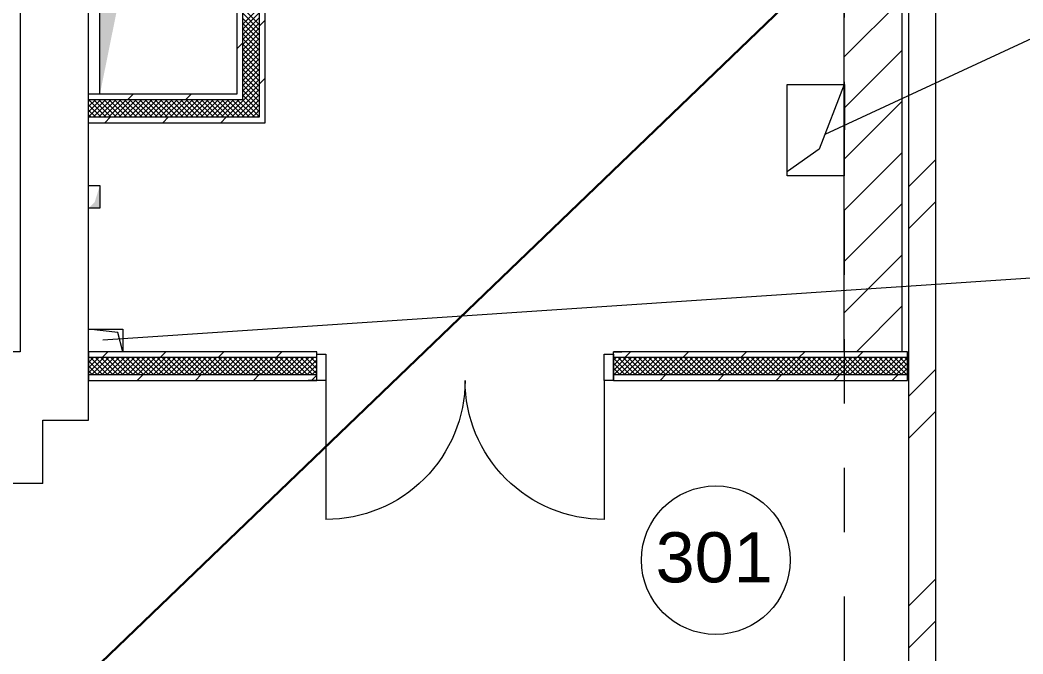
# Model space of a CAD drawing. Header units: millimetres. Extents: x -164867 to 807677, y -316775 to 513985.
# Drawn here: x 522387 to 526783, y 262729 to 265509 of the extents above; entities that cross this region are included whole.
import ezdxf
from ezdxf import colors
from ezdxf.entities.mleader import LeaderData, LeaderLine
from ezdxf.math import Vec2, Vec3

# ---------------------------------------------------------------- set-up
doc = ezdxf.new("R2010")
doc.units = ezdxf.units.MM
doc.linetypes.add('Штриховая', pattern=[564.444447, 282.222223, -282.222223])
for name, color, linetype, lineweight in [('!ДВ', 200, 'Continuous', 30), ('E_Позначення', 7, 'Continuous', 15), ('E_Розп. мережі', 5, 'Continuous', 30), ('E_Щити', 1, 'Continuous', 50)]:
    doc.layers.add(name, color=color, linetype=linetype, lineweight=lineweight)
for name, color, linetype in [('51312000', 7, 'Continuous'), ('перегородки', 7, 'Continuous'), ('Экспликация', 7, 'Continuous')]:
    doc.layers.add(name, color=color, linetype=linetype)
doc.styles.add('ГОСТ 2.304', font='isocpeui.ttf')
doc.styles.add('СГЕНЕРИР_СТИЛЬ_1', font='arial.ttf')

# ---------------------------------------------------------------- blocks, each defined once
blk = doc.blocks.new('+9450')
at = {"layer": '!ДВ', "linetype": 'Continuous', "lineweight": 20}
for points in [[(3436.3, 3250), (3578.6, 3955.4), (4036.3, 4150), (3436.3, 4150)], [(3386.5, 2750), (3413.4, 2776.9), (3436.5, 2850), (3436.5, 2750)]]:
    blk.add_hatch(color=7, dxfattribs=at).paths.add_polyline_path(points)
at = {"layer": '!ДВ', "color": 7, "linetype": 'Continuous', "lineweight": 20}
for p, q in [((3436.3, 3250), (3436.3, 4150)), ((4036.3, 4150), (4036.3, 3250)), ((4036.3, 3250), (3436.3, 3250))]:
    blk.add_line(p, q, dxfattribs=at)
at = {"layer": '!ДВ', "color": 7, "linetype": 'Continuous', "lineweight": 18}
for p, q in [((3386.5, 2850), (3436.5, 2850)), ((3386.5, 2750), (3386.5, 2850)), ((3436.5, 2850), (3436.5, 2750)), ((3436.5, 2750), (3386.5, 2750))]:
    blk.add_line(p, q, dxfattribs=at)
at = {"color": 253, "linetype": 'Штриховая', "lineweight": 18}
blk.add_line((6700, 200), (6700, 8745), dxfattribs=at)
at = {"layer": '51312000', "color": 7, "linetype": 'Continuous', "lineweight": 20}
for p, q in [((3086.5, 7072.2), (3086.5, 2120.1)), ((3386.5, 1820.1), (3386.5, 7072.2)), ((3086.5, 2120.1), (146.3, 2120.1)), ((3186.5, 1542.9), (3186.5, 1820.1)), ((3186.5, 1820.1), (3386.5, 1820.1)), ((3186.5, 1542.9), (2886.5, 1542.9)), ((3186.5, 1542.9), (2886.5, 1542.9))]:
    blk.add_line(p, q, dxfattribs=at)
at = {"layer": 'перегородки', "color": 7, "linetype": 'Continuous', "lineweight": 20}
for p, q in [((7100, -25), (7100, 8450)), ((6980, 8300), (6980, 200)), ((4386.8, 2120), (3386.5, 2120)), ((3386.5, 2120), (3386.5, 1995)), ((4386.8, 2120), (4349.8, 2120)), ((4386.8, 2120), (4349.8, 2120)), ((4386.8, 2120), (4349.8, 2120)), ((4386.8, 2110), (4386.8, 2120)), ((4386.8, 2110), (4386.8, 2120)), ((4386.8, 2110), (4386.8, 2120)), ((5686.8, 2120), (5723.8, 2120)), ((5686.8, 2110), (5686.8, 2120)), ((6976.8, 2120), (5686.8, 2120)), ((5686.8, 2110), (5686.8, 2120)), ((5686.8, 2110), (5686.8, 2120)), ((5686.8, 2120), (5723.8, 2120)), ((5686.8, 2120), (5723.8, 2120)), ((6976.8, 1995), (6976.8, 2120)), ((4386.8, 2095), (4386.8, 2110)), ((4386.8, 2095), (4386.8, 2110)), ((4386.8, 2095), (4386.8, 2110)), ((4386.8, 2020), (4386.8, 2095)), ((4386.8, 2020), (4386.8, 2095)), ((4386.8, 2020), (4386.8, 2095)), ((5686.8, 2095), (5686.8, 2110)), ((5686.8, 2095), (5686.8, 2110)), ((5686.8, 2095), (5686.8, 2110)), ((5686.8, 2020), (5686.8, 2095)), ((5686.8, 2020), (5686.8, 2095)), ((5686.8, 2020), (5686.8, 2095)), ((3386.5, 1995), (4386.8, 1995)), ((4386.8, 1995), (4349.8, 1995)), ((4386.8, 1995), (4349.8, 1995)), ((4386.8, 1995), (4349.8, 1995)), ((4386.8, 1995), (4386.8, 2020)), ((4386.8, 1995), (4386.8, 2020)), ((4386.8, 1995), (4386.8, 2020)), ((4426.8, 1995), (4426.8, 1385)), ((5646.8, 1995), (5646.8, 1385)), ((5686.8, 1995), (5686.8, 2020)), ((5686.8, 1995), (5686.8, 2020)), ((5686.8, 1995), (5686.8, 2020)), ((5686.8, 1995), (5723.8, 1995)), ((5686.8, 1995), (6976.8, 1995)), ((5686.8, 1995), (5723.8, 1995)), ((5686.8, 1995), (5723.8, 1995))]:
    blk.add_line(p, q, dxfattribs=at)
at = {"layer": 'перегородки', "color": 7, "linetype": 'Continuous', "lineweight": 18}
for p, q in [((4136.3, 3150), (4136.3, 5370)), ((4161.3, 3125), (4161.3, 5395)), ((4061.3, 5295), (4061.3, 3225)), ((4036.3, 5270), (4036.3, 3250)), ((4061.3, 3555.8), (4136.3, 3630.8)), ((4136.3, 3553.6), (4061.3, 3628.6)), ((4061.3, 3533.3), (4136.3, 3608.3)), ((4136.3, 3531.1), (4061.3, 3606.1)), ((4061.3, 3510.9), (4136.3, 3585.9)), ((4136.3, 3508.7), (4061.3, 3583.7)), ((4061.3, 3488.4), (4136.3, 3563.4)), ((4136.3, 3486.2), (4061.3, 3561.2)), ((4136.3, 3549.3), (4161.3, 3574.3)), ((4061.3, 3466), (4136.3, 3541)), ((4136.3, 3463.8), (4061.3, 3538.8)), ((4061.3, 3443.5), (4136.3, 3518.5)), ((4036.3, 3449.3), (4061.3, 3474.3)), ((4136.3, 3441.3), (4061.3, 3516.3)), ((4061.3, 3421.1), (4136.3, 3496.1)), ((4136.3, 3418.9), (4061.3, 3493.9)), ((4061.3, 3398.6), (4136.3, 3473.6)), ((4136.3, 3396.4), (4061.3, 3471.4)), ((4061.3, 3376.2), (4136.3, 3451.2)), ((4136.3, 3374), (4061.3, 3449)), ((4061.3, 3353.7), (4136.3, 3428.7)), ((4136.3, 3351.5), (4061.3, 3426.5)), ((4061.3, 3331.3), (4136.3, 3406.3)), ((4136.3, 3329.1), (4061.3, 3404.1)), ((4061.3, 3308.8), (4136.3, 3383.8)), ((4136.3, 3306.6), (4061.3, 3381.6)), ((4061.3, 3286.4), (4136.3, 3361.4)), ((4136.3, 3284.2), (4061.3, 3359.2)), ((4061.3, 3263.9), (4136.3, 3338.9)), ((4136.3, 3261.7), (4061.3, 3336.7)), ((4061.3, 3241.5), (4136.3, 3316.5)), ((4136.3, 3239.3), (4061.3, 3314.3)), ((4136.3, 3294.7), (4161.3, 3319.7)), ((4136.3, 3216.8), (4061.3, 3291.8)), ((4136.3, 3194.4), (4061.3, 3269.4)), ((4064.3, 3222), (4136.3, 3294)), ((4075.6, 3210.8), (4136.3, 3271.6)), ((4036.3, 3250), (3386.9, 3250)), ((3386.9, 3225), (3386.9, 3250)), ((3386.9, 3218.1), (3393.8, 3225)), ((3386.9, 3195.6), (3416.3, 3225)), ((3386.9, 3173.2), (3438.7, 3225)), ((3386.9, 3150.7), (3461.2, 3225)), ((4061.3, 3225), (3386.9, 3225)), ((3386.9, 3150), (3386.9, 3225)), ((3462.3, 3150), (3387.3, 3225)), ((3408.6, 3150), (3483.6, 3225)), ((3484.8, 3150), (3409.8, 3225)), ((3431.1, 3150), (3506.1, 3225)), ((3507.2, 3150), (3432.2, 3225)), ((3453.5, 3150), (3528.5, 3225)), ((3529.7, 3150), (3454.7, 3225)), ((3476, 3150), (3551, 3225)), ((3552.1, 3150), (3477.1, 3225)), ((3498.4, 3150), (3573.4, 3225)), ((3574.6, 3150), (3499.6, 3225)), ((3520.9, 3150), (3595.9, 3225)), ((3597, 3150), (3522, 3225)), ((3543.3, 3150), (3618.3, 3225)), ((3619.5, 3150), (3544.5, 3225)), ((3557.5, 3225), (3582.5, 3250)), ((3565.8, 3150), (3640.8, 3225)), ((3641.9, 3150), (3566.9, 3225)), ((3588.2, 3150), (3663.2, 3225)), ((3664.4, 3150), (3589.4, 3225)), ((3610.7, 3150), (3685.7, 3225)), ((3686.8, 3150), (3611.8, 3225)), ((3633.1, 3150), (3708.1, 3225)), ((3709.3, 3150), (3634.3, 3225)), ((3655.6, 3150), (3730.6, 3225)), ((3731.7, 3150), (3656.7, 3225)), ((3678, 3150), (3753, 3225)), ((3754.2, 3150), (3679.2, 3225)), ((3700.5, 3150), (3775.5, 3225)), ((3776.6, 3150), (3701.6, 3225)), ((3722.9, 3150), (3797.9, 3225)), ((3799.1, 3150), (3724.1, 3225)), ((3745.4, 3150), (3820.4, 3225)), ((3821.5, 3150), (3746.5, 3225)), ((3767.8, 3150), (3842.8, 3225)), ((3844, 3150), (3769, 3225)), ((3790.3, 3150), (3865.3, 3225)), ((3866.4, 3150), (3791.4, 3225)), ((3812, 3225), (3837, 3250)), ((3812.7, 3150), (3887.7, 3225)), ((3888.9, 3150), (3813.9, 3225)), ((3835.2, 3150), (3910.2, 3225)), ((3911.3, 3150), (3836.3, 3225)), ((3857.6, 3150), (3932.6, 3225)), ((3933.8, 3150), (3858.8, 3225)), ((3880.1, 3150), (3955.1, 3225)), ((3956.2, 3150), (3881.2, 3225)), ((3902.5, 3150), (3977.5, 3225)), ((3978.7, 3150), (3903.7, 3225)), ((3925, 3150), (4000, 3225)), ((4001.1, 3150), (3926.1, 3225)), ((3947.4, 3150), (4022.4, 3225)), ((4023.6, 3150), (3948.6, 3225)), ((3969.9, 3150), (4044.9, 3225)), ((4046, 3150), (3971, 3225)), ((3992.3, 3150), (4064.3, 3222)), ((4068.5, 3150), (3993.5, 3225)), ((4014.8, 3150), (4075.6, 3210.8)), ((4090.9, 3150), (4015.9, 3225)), ((4113.4, 3150), (4038.4, 3225)), ((4135.8, 3150), (4060.8, 3225)), ((4136.3, 3171.9), (4061.3, 3246.9)), ((4086.8, 3199.6), (4136.3, 3249.1)), ((4098, 3188.3), (4136.3, 3226.7)), ((3439.9, 3150), (3386.9, 3203)), ((3417.4, 3150), (3386.9, 3180.5)), ((4037.2, 3150), (4086.8, 3199.6)), ((4059.7, 3150), (4098, 3188.3)), ((4082.1, 3150), (4109.2, 3177.1)), ((4104.6, 3150), (4120.5, 3165.9)), ((4109.2, 3177.1), (4136.3, 3204.2)), ((4120.5, 3165.9), (4136.3, 3181.8)), ((3395, 3150), (3386.9, 3158.1)), ((3386.9, 3150), (4136.3, 3150)), ((3386.9, 3125), (3386.9, 3150)), ((3386.9, 3125), (4161.3, 3125)), ((3457.5, 3125), (3482.5, 3150)), ((3712, 3125), (3737, 3150)), ((3966.6, 3125), (3991.6, 3150)), ((4127, 3150), (4131.7, 3154.7)), ((4131.7, 3154.7), (4136.3, 3159.3)), ((6980, 2843.3), (7100, 2963.3)), ((6980, 2659.4), (7100, 2779.4)), ((3445.7, 2095), (3470.7, 2120)), ((3700.3, 2095), (3725.3, 2120)), ((3954.8, 2095), (3979.8, 2120)), ((4209.4, 2095), (4234.4, 2120)), ((5736.7, 2095), (5761.7, 2120)), ((5991.3, 2095), (6016.3, 2120)), ((6245.9, 2095), (6270.9, 2120)), ((6500.4, 2095), (6525.4, 2120)), ((6755, 2095), (6780, 2120)), ((3386.5, 2072.7), (3408.8, 2095)), ((3386.5, 2050.2), (3431.2, 2095)), ((3386.5, 2027.8), (3453.7, 2095)), ((4386.8, 2095), (3386.5, 2095)), ((3447.3, 2020), (3386.5, 2080.9)), ((3469.8, 2020), (3394.8, 2095)), ((3401.1, 2020), (3476.1, 2095)), ((3492.2, 2020), (3417.2, 2095)), ((3423.6, 2020), (3498.6, 2095)), ((3514.7, 2020), (3439.7, 2095)), ((3446, 2020), (3521, 2095)), ((3537.1, 2020), (3462.1, 2095)), ((3468.5, 2020), (3543.5, 2095)), ((3559.6, 2020), (3484.6, 2095)), ((3490.9, 2020), (3565.9, 2095)), ((3582, 2020), (3507, 2095)), ((3513.4, 2020), (3588.4, 2095)), ((3604.5, 2020), (3529.5, 2095)), ((3535.8, 2020), (3610.8, 2095)), ((3626.9, 2020), (3551.9, 2095)), ((3558.3, 2020), (3633.3, 2095)), ((3649.4, 2020), (3574.4, 2095)), ((3580.7, 2020), (3655.7, 2095)), ((3671.8, 2020), (3596.8, 2095)), ((3603.2, 2020), (3678.2, 2095)), ((3694.3, 2020), (3619.3, 2095)), ((3625.6, 2020), (3700.6, 2095)), ((3716.7, 2020), (3641.7, 2095)), ((3648.1, 2020), (3723.1, 2095)), ((3739.2, 2020), (3664.2, 2095)), ((3670.6, 2020), (3745.6, 2095)), ((3761.6, 2020), (3686.6, 2095)), ((3693, 2020), (3768, 2095)), ((3784.1, 2020), (3709.1, 2095)), ((3715.5, 2020), (3790.5, 2095)), ((3806.5, 2020), (3731.5, 2095)), ((3737.9, 2020), (3812.9, 2095)), ((3829, 2020), (3754, 2095)), ((3760.4, 2020), (3835.4, 2095)), ((3851.4, 2020), (3776.4, 2095)), ((3782.8, 2020), (3857.8, 2095)), ((3873.9, 2020), (3798.9, 2095)), ((3805.3, 2020), (3880.3, 2095)), ((3896.3, 2020), (3821.3, 2095)), ((3827.7, 2020), (3902.7, 2095)), ((3918.8, 2020), (3843.8, 2095)), ((3850.2, 2020), (3925.2, 2095)), ((3941.2, 2020), (3866.2, 2095)), ((3872.6, 2020), (3947.6, 2095)), ((3963.7, 2020), (3888.7, 2095)), ((3895.1, 2020), (3970.1, 2095)), ((3986.1, 2020), (3911.1, 2095)), ((3917.5, 2020), (3992.5, 2095)), ((4008.6, 2020), (3933.6, 2095)), ((3940, 2020), (4015, 2095)), ((4031, 2020), (3956, 2095)), ((3962.4, 2020), (4037.4, 2095)), ((4053.5, 2020), (3978.5, 2095)), ((3984.9, 2020), (4059.9, 2095)), ((4075.9, 2020), (4000.9, 2095)), ((4007.3, 2020), (4082.3, 2095)), ((4098.4, 2020), (4023.4, 2095)), ((4029.8, 2020), (4104.8, 2095)), ((4120.8, 2020), (4045.8, 2095)), ((4052.2, 2020), (4127.2, 2095)), ((4143.3, 2020), (4068.3, 2095)), ((4074.7, 2020), (4149.7, 2095)), ((4165.7, 2020), (4090.7, 2095)), ((4097.1, 2020), (4172.1, 2095)), ((4188.2, 2020), (4113.2, 2095)), ((4119.6, 2020), (4194.6, 2095)), ((4210.6, 2020), (4135.6, 2095)), ((4142, 2020), (4217, 2095)), ((4233.1, 2020), (4158.1, 2095)), ((4164.5, 2020), (4239.5, 2095)), ((4255.5, 2020), (4180.5, 2095)), ((4186.9, 2020), (4261.9, 2095)), ((4278, 2020), (4203, 2095)), ((4209.4, 2020), (4284.4, 2095)), ((4300.4, 2020), (4225.4, 2095)), ((4231.8, 2020), (4306.8, 2095)), ((4322.9, 2020), (4247.9, 2095)), ((4254.3, 2020), (4329.3, 2095)), ((4345.3, 2020), (4270.3, 2095)), ((4276.7, 2020), (4351.7, 2095)), ((4367.8, 2020), (4292.8, 2095)), ((4299.2, 2020), (4374.2, 2095)), ((4386.8, 2023.4), (4315.2, 2095)), ((4321.6, 2020), (4386.8, 2085.2)), ((4386.8, 2045.9), (4337.7, 2095)), ((4386.8, 2068.4), (4360.2, 2095)), ((4386.8, 2090.8), (4382.6, 2095)), ((4386.8, 2110), (4426.8, 2110)), ((4386.8, 1995), (4386.8, 2110)), ((4426.8, 2110), (4426.8, 1995)), ((5646.8, 1995), (5646.8, 2110)), ((5646.8, 2110), (5686.8, 2110)), ((5686.8, 2110), (5686.8, 1995)), ((5686.8, 2083), (5698.8, 2095)), ((5686.8, 2060.6), (5721.2, 2095)), ((5686.8, 2038.1), (5743.7, 2095)), ((6976.8, 2095), (5686.8, 2095)), ((5759.7, 2020), (5686.8, 2092.9)), ((5737.3, 2020), (5686.8, 2070.5)), ((5691.1, 2020), (5766.1, 2095)), ((5782.2, 2020), (5707.2, 2095)), ((5713.6, 2020), (5788.6, 2095)), ((5804.6, 2020), (5729.6, 2095)), ((5736, 2020), (5811, 2095)), ((5827.1, 2020), (5752.1, 2095)), ((5758.5, 2020), (5833.5, 2095)), ((5849.5, 2020), (5774.5, 2095)), ((5780.9, 2020), (5855.9, 2095)), ((5872, 2020), (5797, 2095)), ((5803.4, 2020), (5878.4, 2095)), ((5894.4, 2020), (5819.4, 2095)), ((5825.8, 2020), (5900.8, 2095)), ((5916.9, 2020), (5841.9, 2095)), ((5848.3, 2020), (5923.3, 2095)), ((5939.3, 2020), (5864.3, 2095)), ((5870.7, 2020), (5945.7, 2095)), ((5961.8, 2020), (5886.8, 2095)), ((5893.2, 2020), (5968.2, 2095)), ((5984.2, 2020), (5909.2, 2095)), ((5915.6, 2020), (5990.6, 2095)), ((6006.7, 2020), (5931.7, 2095)), ((5938.1, 2020), (6013.1, 2095)), ((6029.1, 2020), (5954.1, 2095)), ((5960.5, 2020), (6035.5, 2095)), ((6051.6, 2020), (5976.6, 2095)), ((5983, 2020), (6058, 2095)), ((6074, 2020), (5999, 2095)), ((6005.4, 2020), (6080.4, 2095)), ((6096.5, 2020), (6021.5, 2095)), ((6027.9, 2020), (6102.9, 2095)), ((6118.9, 2020), (6043.9, 2095)), ((6050.3, 2020), (6125.3, 2095)), ((6141.4, 2020), (6066.4, 2095)), ((6072.8, 2020), (6147.8, 2095)), ((6163.8, 2020), (6088.8, 2095)), ((6095.2, 2020), (6170.2, 2095)), ((6186.3, 2020), (6111.3, 2095)), ((6117.7, 2020), (6192.7, 2095)), ((6208.8, 2020), (6133.8, 2095)), ((6140.1, 2020), (6215.1, 2095)), ((6231.2, 2020), (6156.2, 2095)), ((6162.6, 2020), (6237.6, 2095)), ((6253.7, 2020), (6178.7, 2095)), ((6185, 2020), (6260, 2095)), ((6276.1, 2020), (6201.1, 2095)), ((6207.5, 2020), (6282.5, 2095)), ((6298.6, 2020), (6223.6, 2095)), ((6229.9, 2020), (6304.9, 2095)), ((6321, 2020), (6246, 2095)), ((6252.4, 2020), (6327.4, 2095)), ((6343.5, 2020), (6268.5, 2095)), ((6274.8, 2020), (6349.8, 2095)), ((6365.9, 2020), (6290.9, 2095)), ((6297.3, 2020), (6372.3, 2095)), ((6388.4, 2020), (6313.4, 2095)), ((6319.7, 2020), (6394.7, 2095)), ((6410.8, 2020), (6335.8, 2095)), ((6342.2, 2020), (6417.2, 2095)), ((6433.3, 2020), (6358.3, 2095)), ((6364.6, 2020), (6439.6, 2095)), ((6455.7, 2020), (6380.7, 2095)), ((6387.1, 2020), (6462.1, 2095)), ((6478.2, 2020), (6403.2, 2095)), ((6409.5, 2020), (6484.5, 2095)), ((6500.6, 2020), (6425.6, 2095)), ((6432, 2020), (6507, 2095)), ((6523.1, 2020), (6448.1, 2095)), ((6454.4, 2020), (6529.4, 2095)), ((6545.5, 2020), (6470.5, 2095)), ((6476.9, 2020), (6551.9, 2095)), ((6568, 2020), (6493, 2095)), ((6499.3, 2020), (6574.3, 2095)), ((6590.4, 2020), (6515.4, 2095)), ((6521.8, 2020), (6596.8, 2095)), ((6612.9, 2020), (6537.9, 2095)), ((6544.2, 2020), (6619.2, 2095)), ((6635.3, 2020), (6560.3, 2095)), ((6566.7, 2020), (6641.7, 2095)), ((6657.8, 2020), (6582.8, 2095)), ((6589.1, 2020), (6664.1, 2095)), ((6680.2, 2020), (6605.2, 2095)), ((6611.6, 2020), (6686.6, 2095)), ((6702.7, 2020), (6627.7, 2095)), ((6634, 2020), (6709, 2095)), ((6725.1, 2020), (6650.1, 2095)), ((6656.5, 2020), (6731.5, 2095)), ((6747.6, 2020), (6672.6, 2095)), ((6678.9, 2020), (6753.9, 2095)), ((6770, 2020), (6695, 2095)), ((6701.4, 2020), (6776.4, 2095)), ((6792.5, 2020), (6717.5, 2095)), ((6723.8, 2020), (6798.8, 2095)), ((6814.9, 2020), (6739.9, 2095)), ((6746.3, 2020), (6821.3, 2095)), ((6837.4, 2020), (6762.4, 2095)), ((6768.7, 2020), (6843.7, 2095)), ((6859.8, 2020), (6784.8, 2095)), ((6791.2, 2020), (6866.2, 2095)), ((6882.3, 2020), (6807.3, 2095)), ((6813.6, 2020), (6888.6, 2095)), ((6904.7, 2020), (6829.7, 2095)), ((6836.1, 2020), (6911.1, 2095)), ((6927.2, 2020), (6852.2, 2095)), ((6858.5, 2020), (6933.5, 2095)), ((6949.6, 2020), (6874.6, 2095)), ((6881, 2020), (6956, 2095)), ((6972.1, 2020), (6897.1, 2095)), ((6903.4, 2020), (6976.8, 2093.4)), ((6976.8, 2037.7), (6919.5, 2095)), ((6925.9, 2020), (6976.8, 2070.9)), ((6976.8, 2060.2), (6942, 2095)), ((6976.8, 2082.6), (6964.4, 2095)), ((3424.9, 2020), (3386.5, 2058.4)), ((3402.4, 2020), (3386.5, 2036)), ((4344.1, 2020), (4386.8, 2062.7)), ((4366.5, 2020), (4386.8, 2040.3)), ((5714.8, 2020), (5686.8, 2048)), ((5692.4, 2020), (5686.8, 2025.6)), ((6948.3, 2020), (6976.8, 2048.5)), ((6970.8, 2020), (6976.8, 2026)), ((6980, 1924), (7100, 2044)), ((3386.5, 2020), (4386.8, 2020)), ((3600.3, 1995), (3625.3, 2020)), ((3854.8, 1995), (3879.8, 2020)), ((4109.4, 1995), (4134.4, 2020)), ((4364, 1995), (4386.8, 2017.8)), ((4426.8, 1995), (4386.8, 1995)), ((5686.8, 1995), (5646.8, 1995)), ((5686.8, 2020), (6976.8, 2020)), ((5891.3, 1995), (5916.3, 2020)), ((6145.9, 1995), (6170.9, 2020)), ((6400.4, 1995), (6425.4, 2020)), ((6655, 1995), (6680, 2020)), ((6909.5, 1995), (6934.5, 2020)), ((6980, 1740.2), (7100, 1860.2)), ((6980, 1004.8), (7100, 1124.8)), ((6980, 820.9), (7100, 940.9))]:
    blk.add_line(p, q, dxfattribs=at)
at = {"layer": 'перегородки', "color": 7, "linetype": 'Continuous', "lineweight": 20, "extrusion": (0, 0, -1)}
for centre, major_axis in [((4426.8, 1995), (-431.3, 431.3)), ((5646.8, 1995), (431.3, 431.3))]:
    blk.add_ellipse(centre, major_axis=major_axis, ratio=1, start_param=2.356194, end_param=3.926991, dxfattribs=at)
at = {"layer": 'Экспликация', "color": 7, "linetype": 'Continuous', "lineweight": 20}
blk.add_circle((6135.6, 1206.2), 325.9, dxfattribs=at)
at = {"layer": 'Экспликация', "color": 7, "style": 'СГЕНЕРИР_СТИЛЬ_1'}
blk.add_text('301', height=220, dxfattribs=at).set_placement((5872.3, 1108.8))
blk = doc.blocks.new('_None')

msp = doc.modelspace()

# ---------------------------------------------------------------- hatches: boundary and pattern name
at = {"layer": 'E_Щити', "lineweight": 5}
h = msp.add_hatch(dxfattribs=at)
h.set_pattern_fill('ANSI31', color=2, scale=50)
h.paths.add_polyline_path([(526252.2, 268803.37), (525999.4, 268803.37), (525999.4, 267188.34), (526000.41, 266338.34), (525999.4, 266338.34), (525999.4, 264053.54), (526252.2, 264053.54)])

# ---------------------------------------------------------------- linework, layer by layer
at = {"layer": 'E_Щити', "color": 2, "lineweight": 5}
msp.add_lwpolyline([(525999.4, 268803.37), (526252.2, 268803.37), (526252.2, 264053.54), (525999.4, 264053.54)], close=True, dxfattribs=at)
for points in [[(526000.41, 265225.96), (525999.4, 264825.96), (525749.4, 264825.96), (525749.4, 265225.96), (525999.4, 265225.96), (525890.07, 264942.8), (525750.41, 264844.49)], [(522836.87, 264053.54), (522686.87, 264053.54), (522686.87, 264153.54), (522836.87, 264153.54), (522836.87, 264053.54), (522815.2, 264138.83), (522686.87, 264153.54)]]:
    msp.add_lwpolyline(points, dxfattribs=at)

# ---------------------------------------------------------------- block references
at = {"layer": 'E_Розп. мережі'}
msp.add_blockref('+9450', (519300.41, 261933.54), dxfattribs=at)

# ---------------------------------------------------------------- next in the draw order: leaders
at = {"layer": 'E_Позначення'}
ml = msp.add_multileader_mtext('Standard', dxfattribs=at)
ml.set_content('Отвір ЕТР 850x200', color=256, style='ГОСТ 2.304')
ml.set_leader_properties(color=256, linetype='ByLayer', lineweight=-1)
ml.set_arrow_properties(name='NONE')
ml.build(insert=Vec2(0, 0))
ml.multileader.update_dxf_attribs({"has_dogleg": 0, "text_left_attachment_type": 6, "text_right_attachment_type": 6, "dogleg_length": 0, "arrow_head_size": 1})
ctx = ml.context
ctx.base_point, ctx.char_height, ctx.arrow_head_size, ctx.landing_gap_size, ctx.plane_origin = Vec3(527085.09, 265551.63), 250, 1, 100, Vec3(541961.54, 266048.16)
ctx.left_attachment, ctx.right_attachment = 6, 6
notes = []
notes.append((ctx, [(0, (1, 1, 0), (527085.09, 265551.63), (1, 0), 0, [(0, [(525915.09, 265007.61)], 0, [])])]))
ctx.mtext.insert, ctx.mtext.flow_direction = Vec3(527185.09, 265876.63), 5
ctx.mtext.has_bg_fill, ctx.mtext.bg_color, ctx.mtext.bg_scale_factor, ctx.mtext.bg_transparency, ctx.mtext.use_window_bg_color = 1, -1027028792, 1.5, 0, 1
for ctx, leaders in notes:
    for number, flags, end, landing, length, lines in leaders:
        leader = LeaderData()
        leader.index, (leader.has_last_leader_line, leader.has_dogleg_vector, leader.attachment_direction) = number, flags
        leader.last_leader_point, leader.dogleg_vector, leader.dogleg_length = Vec3(end), Vec3(landing), length
        for number, points, colour, breaks in lines:
            line = LeaderLine()
            line.index, line.vertices, line.color, line.breaks = number, Vec3.list(points), colors.encode_raw_color(colour), breaks
            leader.lines.append(line)
        ctx.leaders.append(leader)

# ---------------------------------------------------------------- next in the draw order: leaders
ml = msp.add_multileader_mtext('Standard', dxfattribs=at)
ml.set_content('Отвір ЕТР 150x100', color=256, style='ГОСТ 2.304')
ml.set_leader_properties(color=256, linetype='ByLayer', lineweight=-1)
ml.set_arrow_properties(name='NONE')
ml.build(insert=Vec2(0, 0))
ml.multileader.update_dxf_attribs({"has_dogleg": 0, "text_left_attachment_type": 6, "text_right_attachment_type": 6, "dogleg_length": 0, "arrow_head_size": 1})
ctx = ml.context
ctx.base_point, ctx.char_height, ctx.arrow_head_size, ctx.landing_gap_size, ctx.plane_origin = Vec3(526946.02, 264386.63), 250, 1, 100, Vec3(533482.7, 266522.91)
ctx.left_attachment, ctx.right_attachment = 6, 6
notes = []
notes.append((ctx, [(0, (1, 1, 0), (526946.02, 264386.63), (1, 0), 0, [(0, [(522749.3, 264105.89)], 0, [])])]))
ctx.mtext.insert, ctx.mtext.flow_direction = Vec3(527046.02, 264711.63), 5
ctx.mtext.has_bg_fill, ctx.mtext.bg_color, ctx.mtext.bg_scale_factor, ctx.mtext.bg_transparency, ctx.mtext.use_window_bg_color = 1, -1027028792, 1.5, 0, 1
for ctx, leaders in notes:
    for number, flags, end, landing, length, lines in leaders:
        leader = LeaderData()
        leader.index, (leader.has_last_leader_line, leader.has_dogleg_vector, leader.attachment_direction) = number, flags
        leader.last_leader_point, leader.dogleg_vector, leader.dogleg_length = Vec3(end), Vec3(landing), length
        for number, points, colour, breaks in lines:
            line = LeaderLine()
            line.index, line.vertices, line.color, line.breaks = number, Vec3.list(points), colors.encode_raw_color(colour), breaks
            leader.lines.append(line)
        ctx.leaders.append(leader)

# ---------------------------------------------------------------- next in the draw order: linework, layer by layer
at = {"layer": 'E_Розп. мережі', "color": 2, "ltscale": 100}
msp.add_lwpolyline([(517620.71, 257768.14), (531335.26, 270953.99)], dxfattribs=at)

doc.saveas('drawing.dxf')
